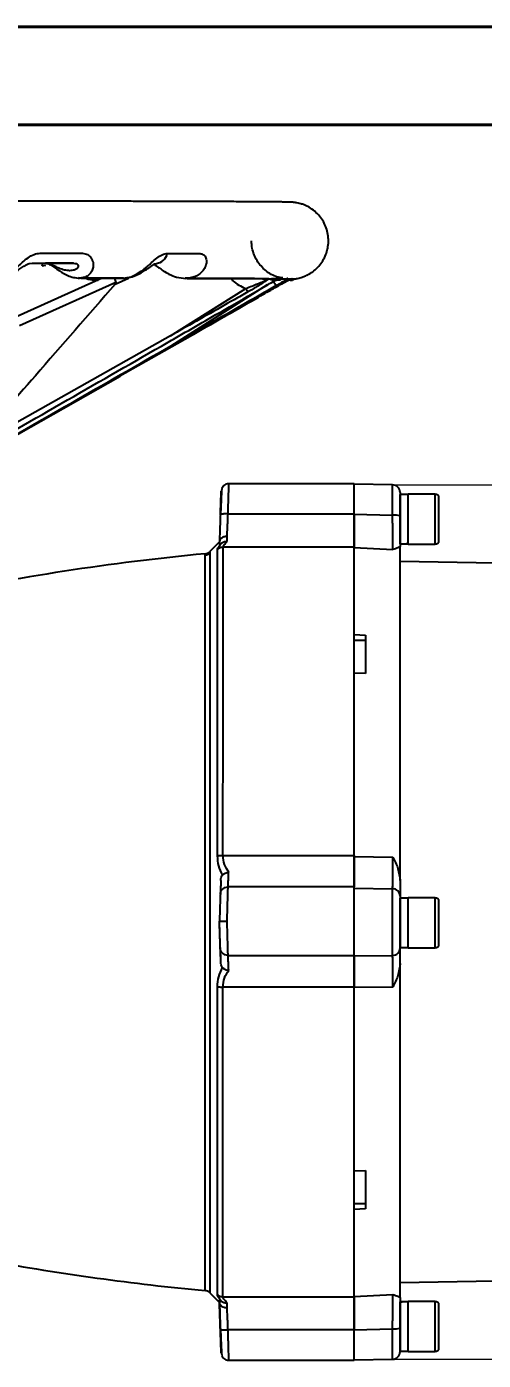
# Model space of a CAD drawing. Header units: millimetres. Extents: x 2028 to 4172, y 863 to 2379.
# Drawn here: x 3569.4 to 3688.2, y 2032 to 2378.9 of the extents above; entities that cross this region are included whole.
import ezdxf

# ---------------------------------------------------------------- set-up
doc = ezdxf.new("R2010")
doc.units = ezdxf.units.MM
for name, color, linetype, lineweight in [('AM_5', 3, 'Continuous', 25), ('AM_BOR', 7, 'Continuous', 50), ('粗实线', 7, 'Continuous', 40)]:
    doc.layers.add(name, color=color, linetype=linetype, lineweight=lineweight)
doc.styles.add('SLDTEXTSTYLE1', font='txt.shx', dxfattribs={"width": 0.7, "bigfont": 'gbcbig.shx'})
doc.dimstyles.new('SLDDIMSTYLE12$0', dxfattribs={"dimtxt": 12, "dimasz": 10, "dimexe": 0, "dimexo": 0.0625, "dimgap": 0.875, "dimtad": 1, "dimdec": 1, "dimlfac": 1.8, "dimrnd": 1e-09, "dimzin": 12, "dimdsep": 46, "dimtxsty": 'SLDTEXTSTYLE1', "dimcen": 0.09, "dimdle": 8.16, "dimclrd": 3, "dimclre": 3, "dimadec": 0, "dimazin": 3, "dimtfac": 1, "dimtdec": 1, "dimtofl": 0, "dimtmove": 0, "dimatfit": 3, "dimfxl": 0, "dimfrac": 2, "dimtolj": 1, "dimlwd": 5, "dimlwe": 5, "dimarcsym": 0})

# ---------------------------------------------------------------- blocks, each defined once
blk = doc.blocks.new('*D54')
at = {"layer": 'AM_5', "color": 3, "lineweight": 5, "transparency": 16777216}
blk.add_line((3664.66, 2259.76), (3860.08, 2259.76), dxfattribs=at)
at = {"layer": 'AM_5', "color": 3, "linetype": 'Continuous', "lineweight": 5, "transparency": 16777216}
for p, q in [((3860.08, 2249.76), (3860.08, 2042.33)), ((3664.66, 2032.33), (3860.08, 2032.33))]:
    blk.add_line(p, q, dxfattribs=at)
at = {"layer": 'AM_5', "color": 3, "transparency": 16777216}
for points in [[(3858.41, 2249.76), (3861.74, 2249.76), (3860.08, 2259.76)], [(3858.41, 2042.33), (3861.74, 2042.33), (3860.08, 2032.33)]]:
    blk.add_solid(points, dxfattribs=at)
at = {"layer": 'Defpoints', "color": 0, "transparency": 16777216}
for p in [(3664.59, 2259.76), (3664.59, 2032.33), (3860.08, 2032.33)]:
    blk.add_point(p, dxfattribs=at)
at = {"layer": 'AM_5', "color": 0, "transparency": 16777216, "insert": (3853.2, 2146.05), "char_height": 12, "attachment_point": 5, "rotation": 90, "style": 'SLDTEXTSTYLE1'}
blk.add_mtext('\\A1;230', dxfattribs=at)
blk = doc.blocks.new('rA3')
at = {"layer": '粗实线'}
for p, q in [((753.384, 421.26), (333.384, 421.26)), ((748.384, 416.26), (358.384, 416.26))]:
    blk.add_line(p, q, dxfattribs=at)

msp = doc.modelspace()

# ---------------------------------------------------------------- linework, layer by layer
at = {"color": 7, "linetype": 'Continuous', "lineweight": 25}
for p, q in [((3570.031, 2317.323), (3570.819, 2317.434)), ((3570.819, 2317.434), (3581.585, 2317.416)), ((3573.424, 2316.74), (3573.663, 2317.398)), ((3581.585, 2317.416), (3574.336, 2317.398)), ((3602.537, 2317.264), (3603.169, 2317.372)), ((3573.424, 2316.74), (3574.38, 2316.888)), ((3589.069, 2313.522), (3566.977, 2303.551)), ((3592.611, 2312.431), (3567.587, 2301.135)), ((3582.874, 2313.62), (3583.52, 2313.546)), ((3587.556, 2313.031), (3587.983, 2313.031)), ((3592.409, 2311.961), (3595.883, 2313.507)), ((3606.857, 2298.538), (3626.383, 2310.834)), ((3631.989, 2311.744), (3606.881, 2295.836)), ((3610.665, 2313.552), (3611.182, 2313.476)), ((3612.534, 2313.546), (3610.665, 2313.552)), ((3633.802, 2313.449), (3633.355, 2313.098)), ((3633.355, 2313.098), (3635.219, 2313.08)), ((3633.802, 2313.449), (3635.841, 2313.43)), ((3635.081, 2313.081), (3633.951, 2312.826)), ((3635.841, 2313.43), (3635.219, 2313.08)), ((3635.219, 2313.08), (3635.261, 2313.13)), ((3635.871, 2313.26), (3635.252, 2313.12)), ((3635.273, 2313.107), (3635.84, 2313.422)), ((3637.319, 2313.393), (3637.121, 2313.425)), ((3638.517, 2313.392), (3637.995, 2313.041)), ((3637.995, 2313.041), (3638.521, 2313.024)), ((3638.517, 2313.392), (3639.091, 2313.373)), ((3639.091, 2313.373), (3638.521, 2313.024)), ((3606.857, 2298.538), (3555.331, 2269.464)), ((3593.678, 2288.085), (3611.978, 2298.46)), ((3552.669, 2264.714), (3593.7, 2288.047)), ((3654.559, 2260.048), (3622.018, 2260.049)), ((3664.594, 2259.764), (3654.559, 2259.939)), ((3664.594, 2251.869), (3664.594, 2259.764)), ((3668.659, 2257.283), (3666.559, 2257.283)), ((3666.559, 2244.403), (3666.559, 2257.283)), ((3675.659, 2257.343), (3668.659, 2257.343)), ((3668.659, 2244.343), (3668.659, 2257.343)), ((3668.659, 2244.518), (3668.659, 2257.261)), ((3675.659, 2244.343), (3675.659, 2257.343)), ((3619.874, 2252.043), (3619.806, 2252.002)), ((3621.805, 2252.184), (3654.559, 2252.184)), ((3654.559, 2252.119), (3664.594, 2251.869)), ((3619.559, 2244.923), (3617.055, 2242.417)), ((3619.559, 2244.33), (3619.559, 2244.946)), ((3621.559, 2245.024), (3621.559, 2246.334)), ((3654.559, 2243.593), (3620.513, 2243.593)), ((3654.559, 2243.468), (3664.664, 2242.952)), ((3668.659, 2244.343), (3675.659, 2244.343)), ((3796.085, 2237.527), (3666.559, 2239.789)), ((3654.559, 2220.798), (3657.559, 2220.686)), ((3657.559, 2219.263), (3654.559, 2219.263)), ((3657.559, 2210.691), (3654.559, 2210.803)), ((3620.479, 2163.381), (3654.559, 2163.381)), ((3654.559, 2163.077), (3664.663, 2162.957)), ((3654.559, 2155.206), (3621.802, 2155.206)), ((3654.559, 2154.874), (3664.593, 2154.725)), ((3664.593, 2137.372), (3664.593, 2154.725)), ((3666.558, 2139.403), (3666.559, 2152.283)), ((3668.659, 2152.283), (3666.559, 2152.283)), ((3668.658, 2139.343), (3668.659, 2152.343)), ((3668.658, 2139.403), (3668.659, 2152.283)), ((3675.659, 2152.343), (3668.659, 2152.343)), ((3675.658, 2139.343), (3675.659, 2152.343)), ((3619.559, 2146.288), (3619.559, 2146.26)), ((3621.802, 2137.345), (3654.558, 2137.345)), ((3654.558, 2137.223), (3664.593, 2137.372)), ((3666.558, 2139.403), (3668.658, 2139.403)), ((3668.658, 2139.343), (3675.658, 2139.343)), ((3654.558, 2129.134), (3620.464, 2129.134)), ((3664.663, 2129.14), (3654.558, 2129.021)), ((3654.558, 2081.295), (3657.558, 2081.406)), ((3657.558, 2071.411), (3654.558, 2071.299)), ((3654.675, 2072.834), (3657.558, 2072.834)), ((3666.558, 2052.308), (3796.084, 2054.568)), ((3615.81, 2050.192), (3615.81, 2050.192)), ((3617.032, 2049.62), (3619.564, 2047.085)), ((3617.036, 2049.616), (3619.558, 2047.091)), ((3617.036, 2049.616), (3617.038, 2049.614)), ((3619.558, 2047.719), (3619.558, 2047.116)), ((3619.558, 2047.096), (3619.558, 2047.116)), ((3619.558, 2047.072), (3619.558, 2047.092)), ((3619.558, 2047.091), (3619.558, 2047.091)), ((3619.558, 2047.091), (3619.558, 2047.091)), ((3619.559, 2047.065), (3619.558, 2047.072)), ((3620.43, 2048.578), (3654.558, 2048.578)), ((3654.558, 2048.629), (3664.663, 2049.146)), ((3666.558, 2047.168), (3666.558, 2047.283)), ((3666.558, 2034.403), (3666.558, 2047.168)), ((3675.658, 2047.343), (3668.658, 2047.343)), ((3668.658, 2040.843), (3668.658, 2047.343)), ((3668.658, 2034.403), (3668.658, 2047.281)), ((3675.658, 2040.843), (3675.658, 2047.343)), ((3619.802, 2040.126), (3619.87, 2040.086)), ((3654.558, 2039.951), (3621.801, 2039.952)), ((3654.558, 2039.978), (3664.593, 2040.228)), ((3664.593, 2032.333), (3664.593, 2040.228)), ((3668.658, 2034.343), (3668.658, 2040.843)), ((3675.658, 2034.343), (3675.658, 2040.843)), ((3666.558, 2034.403), (3668.658, 2034.403)), ((3668.658, 2034.343), (3675.658, 2034.343)), ((3622.015, 2032.049), (3654.558, 2032.049)), ((3654.558, 2032.158), (3664.593, 2032.333))]:
    msp.add_line(p, q, dxfattribs=at)
at = {"color": 7, "linetype": 'Continuous', "lineweight": 25, "flags": 128}
for points in [[(3572.92, 2320.016), (3574.331, 2320.014), (3575.733, 2320.012), (3577.125, 2320.01), (3578.506, 2320.008), (3579.877, 2320.006), (3581.238, 2320.003), (3582.588, 2320.001), (3583.928, 2319.999)], [(3605.998, 2319.953), (3607.111, 2319.95), (3608.21, 2319.948), (3609.296, 2319.945), (3610.369, 2319.942), (3611.428, 2319.939), (3612.473, 2319.936), (3613.505, 2319.933), (3614.523, 2319.93)], [(3621.558, 2045.748), (3621.558, 2045.927), (3621.558, 2046.101), (3621.558, 2046.271), (3621.558, 2046.436), (3621.558, 2046.596), (3621.558, 2046.751), (3621.558, 2046.9), (3621.558, 2047.045)]]:
    msp.add_lwpolyline(points, dxfattribs=at)
at = {"color": 7, "linetype": 'Continuous', "lineweight": 25}
for centre, radius, start, end in [((3602.856, 2320.557), 3.2, 275.6221, 349.13259), ((3640.482, 2319.597), 16.6, 211.86232, 215.57834), ((3645.287, 2320), 13.797, 211.76479, 217.59759), ((3664.559, 2257.764), 2, 359.99969, 88.99969), ((3675.659, 2256.343), 1, 359.99969, 89.99969), ((3665.075, 2246.541), 5.35, 73.89589, 95.15802), ((3675.659, 2245.343), 1, 269.99969, 359.99969), ((3678.669, 1587.954), 656.897, 95.489386, 101.924805), ((3615.639, 2243.83), 2, 275.4893, 315.06662), ((3664.563, 2152.73), 1.995, 0.12453, 89.12989), ((3675.659, 2151.343), 1, 359.99969, 89.99969), ((3675.658, 2140.343), 1, 269.99969, 359.99969), ((3664.563, 2139.367), 1.995, 270.86948, 359.87485), ((3677.381, 2704.197), 656.897, 259.692209, 264.621686), ((3615.623, 2048.201), 2, 45.01628, 84.62182), ((3615.623, 2048.201), 2, 44.96902, 84.62197), ((3675.658, 2046.343), 1, 359.99969, 89.99969), ((3665.074, 2045.557), 5.35, 264.84135, 286.10349), ((3664.558, 2034.333), 2, 270.99969, 359.99969), ((3675.658, 2035.343), 1, 269.99969, 359.99969)]:
    msp.add_arc(centre, radius, start, end, dxfattribs=at)
for centre, major_axis, ratio, start_param, end_param in [((3666.559, 2250.843), (11.154, 0), 0.5773503, 4.712389, 4.9017857), ((3668.659, 2250.843), (11.154, 0), 0.5773503, 4.6181163, 4.712389), ((3619.681, 2142.545), (-3.458, 99.039), 0.0000745, 4.6429335, 4.7499054), ((3616.221, 2142.667), (-3.337, 95.576), 0.0000745, 3.1448209, 3.1516235), ((3666.558, 2040.843), (11.154, 0), 0.5773503, 1.4765235, 1.5707963), ((3668.658, 2040.843), (11.154, 0), 0.5773503, 1.5707963, 1.760193)]:
    msp.add_ellipse(centre, major_axis=major_axis, ratio=ratio, start_param=start_param, end_param=end_param, dxfattribs=at)
for points, knots in [([(3639.033, 2313.338), (3639.088, 2313.343), (3639.229, 2313.359), (3639.611, 2313.416), (3640.179, 2313.529), (3640.9, 2313.721), (3641.813, 2314.048), (3642.939, 2314.596), (3644.196, 2315.443), (3645.424, 2316.606), (3646.475, 2318.021), (3647.268, 2319.616), (3647.768, 2321.33), (3647.956, 2323.107), (3647.828, 2324.889), (3647.385, 2326.62), (3646.643, 2328.245), (3645.626, 2329.713), (3644.366, 2330.977), (3643.001, 2331.93), (3641.742, 2332.537), (3640.746, 2332.877), (3639.988, 2333.065), (3639.406, 2333.168), (3638.962, 2333.225), (3638.594, 2333.258), (3638.18, 2333.283), (3637.79, 2333.296), (3637.201, 2333.31), (3636.416, 2333.323), (3635.483, 2333.336), (3634.297, 2333.348), (3632.913, 2333.361), (3631.25, 2333.374), (3629.316, 2333.386), (3627.113, 2333.399), (3624.647, 2333.412), (3621.921, 2333.425), (3618.941, 2333.437), (3615.712, 2333.45), (3612.24, 2333.462), (3608.532, 2333.473), (3604.593, 2333.485), (3600.432, 2333.496), (3596.055, 2333.507), (3591.471, 2333.517), (3586.688, 2333.527), (3581.714, 2333.536), (3576.559, 2333.545), (3571.232, 2333.554), (3565.744, 2333.562), (3560.105, 2333.57), (3554.326, 2333.577), (3548.419, 2333.583), (3542.395, 2333.589), (3536.27, 2333.595), (3530.058, 2333.6), (3523.778, 2333.604), (3517.453, 2333.608), (3511.12, 2333.611), (3504.844, 2333.614), (3498.793, 2333.616), (3493.348, 2333.617), (3488.572, 2333.618), (3483.443, 2333.619), (3479.807, 2333.619), (3477.56, 2333.619)], [0, 0, 0, 0, 0.0017465, 0.0044658, 0.0070078, 0.0098268, 0.0132699, 0.01777, 0.0233681, 0.0295284, 0.0358372, 0.0421771, 0.0485239, 0.0548725, 0.0612218, 0.0675716, 0.0739223, 0.080274, 0.0866264, 0.0929737, 0.0980915, 0.1017275, 0.1047111, 0.1075398, 0.110673, 0.1150505, 0.1222946, 0.1411051, 0.1636746, 0.1818588, 0.204115, 0.2240384, 0.2453355, 0.2673737, 0.2899055, 0.3127692, 0.3358643, 0.359126, 0.3825109, 0.405989, 0.4295389, 0.4531449, 0.4767954, 0.5004811, 0.5241948, 0.5479305, 0.5716831, 0.5954484, 0.619222, 0.6430003, 0.666779, 0.690554, 0.7143201, 0.7380713, 0.7617997, 0.7854945, 0.8091398, 0.8327115, 0.8561692, 0.8794397, 0.9023738, 0.9246109, 0.9449865, 0.9610624, 0.975932, 1, 1, 1, 1]), ([(3636.023, 2313.599), (3635.548, 2313.653), (3633.933, 2313.837), (3631.498, 2315.365), (3629.194, 2317.939), (3628.048, 2320.769), (3627.934, 2322.578), (3627.893, 2323.236)], [0, 0, 0, 0, 0.1056169, 0.3587267, 0.6111527, 0.8584905, 1, 1, 1, 1]), ([(3562.329, 2313.582), (3562.687, 2313.651), (3563.386, 2313.786), (3564.548, 2314.421), (3565.549, 2315.171), (3566.381, 2315.886), (3567.007, 2316.45), (3567.653, 2317.041), (3568.562, 2317.861), (3569.76, 2318.846), (3571.331, 2319.81), (3572.391, 2319.948), (3572.92, 2320.016)], [0, 0, 0, 0, 0.12798414, 0.24964221, 0.38016298, 0.44120626, 0.49971221, 0.56357312, 0.62457328, 0.74964181, 0.87501882, 1, 1, 1, 1]), ([(3562.504, 2313.655), (3563.049, 2313.719), (3564.401, 2313.877), (3566.111, 2314.872), (3567.628, 2315.903), (3568.515, 2316.505), (3569.115, 2316.869), (3569.615, 2317.145), (3569.88, 2317.262), (3570.055, 2317.34)], [0, 0, 0, 0, 0.2069628, 0.5134188, 0.657871, 0.7839565, 0.8407461, 0.8942908, 1, 1, 1, 1]), ([(3581.585, 2317.416), (3581.834, 2317.392), (3582.334, 2317.344), (3582.799, 2316.984), (3582.909, 2316.54), (3582.627, 2316.008), (3581.82, 2315.58), (3580.623, 2315.418), (3579.285, 2315.57), (3578.041, 2315.994), (3576.925, 2316.529), (3576.033, 2316.971), (3575.145, 2317.327), (3574.606, 2317.374), (3574.336, 2317.398)], [0, 0, 0, 0, 0.0625764, 0.1252848, 0.1848997, 0.2501233, 0.3749307, 0.5001323, 0.6253324, 0.7502715, 0.8127295, 0.8750555, 0.937394, 1, 1, 1, 1]), ([(3574.342, 2317.398), (3574.441, 2317.39), (3574.63, 2317.375), (3575.056, 2317.232), (3575.575, 2316.978), (3576.282, 2316.555), (3577.099, 2316), (3578.412, 2315.108), (3579.874, 2314.268), (3581.645, 2313.646), (3582.665, 2313.572), (3583.208, 2313.533)], [0, 0, 0, 0, 0.0777427, 0.1484194, 0.2140198, 0.2762986, 0.3839969, 0.4687636, 0.693002, 0.8364791, 1, 1, 1, 1]), ([(3583.928, 2319.999), (3584.396, 2319.932), (3585.094, 2319.831), (3585.799, 2319.293), (3586.217, 2318.802), (3586.52, 2318.23), (3586.697, 2317.627), (3586.76, 2317.005), (3586.698, 2316.213), (3586.439, 2315.468), (3586.018, 2314.825), (3585.491, 2314.271), (3584.685, 2313.743), (3583.915, 2313.613), (3583.52, 2313.546)], [0, 0, 0, 0, 0.124482, 0.1858845, 0.2498661, 0.3110911, 0.3752157, 0.4362261, 0.5001158, 0.6195186, 0.6833865, 0.7502937, 0.8720137, 1, 1, 1, 1]), ([(3594.78, 2313.522), (3595.262, 2313.587), (3596.202, 2313.715), (3597.682, 2314.342), (3598.897, 2315.09), (3599.854, 2315.805), (3600.55, 2316.369), (3601.24, 2316.962), (3602.172, 2317.785), (3603.321, 2318.775), (3604.712, 2319.746), (3605.57, 2319.884), (3605.998, 2319.953)], [0, 0, 0, 0, 0.1279194, 0.2496295, 0.3801702, 0.4412122, 0.4997079, 0.5635745, 0.6245684, 0.7496421, 0.8750234, 1, 1, 1, 1]), ([(3595.505, 2313.657), (3595.819, 2313.687), (3596.686, 2313.769), (3598.298, 2314.42), (3599.772, 2315.265), (3600.948, 2316.059), (3601.564, 2316.48), (3602.035, 2316.799), (3602.337, 2317.009), (3602.523, 2317.162), (3602.533, 2317.237), (3602.538, 2317.277)], [0, 0, 0, 0, 0.1081936, 0.2986092, 0.5541821, 0.6356454, 0.7353857, 0.7943785, 0.8571682, 0.9253812, 1, 1, 1, 1]), ([(3614.523, 2319.93), (3614.869, 2319.859), (3615.561, 2319.717), (3616.13, 2318.742), (3616.234, 2317.543), (3615.872, 2316.308), (3615.112, 2315.179), (3614.031, 2314.29), (3612.694, 2313.664), (3611.695, 2313.54), (3611.182, 2313.476)], [0, 0, 0, 0, 0.12462724, 0.24971044, 0.37492504, 0.49974572, 0.61927373, 0.75001975, 0.87192117, 1, 1, 1, 1]), ([(3602.485, 2317.152), (3602.535, 2317.122), (3602.698, 2317.024), (3603.199, 2316.686), (3603.964, 2316.135), (3605.056, 2315.373), (3606.556, 2314.491), (3608.533, 2313.663), (3610.009, 2313.535), (3610.81, 2313.466)], [0, 0, 0, 0, 0.0359342, 0.1176904, 0.2156757, 0.3473896, 0.5215507, 0.740469, 1, 1, 1, 1]), ([(3592.409, 2311.961), (3585.507, 2304.011), (3573.183, 2289.814), (3560.786, 2275.682), (3555.331, 2269.464)], [0, 0, 0, 0, 0.5600003, 1, 1, 1, 1]), ([(3583.37, 2313.537), (3583.212, 2313.548), (3583.023, 2313.561), (3582.895, 2313.612), (3582.874, 2313.62)], [0, 0, 0, 0, 0.8414692, 1, 1, 1, 1]), ([(3594.605, 2313.513), (3592.8, 2313.517), (3589.188, 2313.525), (3585.311, 2313.533), (3583.37, 2313.537)], [0, 0, 0, 0, 0.4994087, 1, 1, 1, 1]), ([(3583.52, 2313.546), (3585.461, 2313.542), (3589.347, 2313.534), (3592.968, 2313.526), (3594.78, 2313.522)], [0, 0, 0, 0, 0.4994076, 1, 1, 1, 1]), ([(3584.781, 2313.53), (3585.063, 2313.423), (3585.925, 2313.096), (3586.79, 2313.054), (3587.372, 2313.026)], [0, 0, 0, 0, 0.3268445, 1, 1, 1, 1]), ([(3585.22, 2313.53), (3585.377, 2313.448), (3586.188, 2313.029), (3586.945, 2313.03), (3587.556, 2313.031)], [0, 0, 0, 0, 0.1932962, 1, 1, 1, 1]), ([(3592.197, 2313.515), (3592.213, 2313.466), (3592.318, 2313.144), (3592.477, 2312.758), (3592.611, 2312.431)], [0, 0, 0, 0, 0.1526641, 1, 1, 1, 1]), ([(3592.611, 2312.431), (3592.617, 2312.411), (3592.63, 2312.366), (3592.613, 2312.268), (3592.544, 2312.125), (3592.46, 2312.024), (3592.409, 2311.961)], [0, 0, 0, 0, 0.1147934, 0.2642503, 0.5426543, 1, 1, 1, 1]), ([(3604.467, 2295.872), (3605.65, 2296.552), (3611.564, 2299.95), (3620.678, 2305.199), (3628.572, 2309.77), (3631.766, 2311.62)], [0, 0, 0, 0, 0.1295721, 0.6478768, 1, 1, 1, 1]), ([(3634.355, 2311.583), (3633.165, 2310.902), (3627.22, 2307.502), (3618.059, 2302.251), (3610.102, 2297.684), (3606.881, 2295.836)], [0, 0, 0, 0, 0.1295185, 0.6476203, 1, 1, 1, 1]), ([(3610.987, 2313.468), (3610.875, 2313.479), (3610.741, 2313.492), (3610.676, 2313.544), (3610.665, 2313.552)], [0, 0, 0, 0, 0.8385203, 1, 1, 1, 1]), ([(3632.434, 2313.367), (3631.502, 2313.374), (3629.633, 2313.387), (3626.321, 2313.406), (3622.843, 2313.423), (3619.265, 2313.438), (3615.349, 2313.454), (3612.441, 2313.463), (3610.987, 2313.468)], [0, 0, 0, 0, 0.19237286, 0.38549459, 0.53836149, 0.69122839, 0.8456142, 1, 1, 1, 1]), ([(3611.182, 2313.476), (3613.479, 2313.468), (3618.096, 2313.452), (3623.898, 2313.427), (3628.93, 2313.401), (3631.428, 2313.383), (3632.684, 2313.373)], [0, 0, 0, 0, 0.2462727, 0.4950304, 0.7462729, 1, 1, 1, 1]), ([(3622.551, 2313.422), (3622.702, 2313.248), (3623.725, 2312.074), (3625.16, 2311.405), (3626.383, 2310.834)], [0, 0, 0, 0, 0.1477972, 1, 1, 1, 1]), ([(3626.383, 2310.834), (3626.383, 2310.834), (3626.384, 2310.835), (3626.389, 2310.837), (3626.406, 2310.845), (3627.481, 2311.258), (3629.539, 2312.081), (3631.362, 2312.863), (3632.27, 2313.252)], [0, 0, 0, 0, 0.0000729, 0.0006459, 0.0022521, 0.0083598, 0.5064763, 1, 1, 1, 1]), ([(3632.27, 2313.252), (3631.39, 2312.656), (3629.817, 2311.591), (3627.847, 2310.444), (3626.98, 2309.939)], [0, 0, 0, 0, 0.5596946, 1, 1, 1, 1]), ([(3631.766, 2311.62), (3632.332, 2311.941), (3633.231, 2312.451), (3634.116, 2312.916), (3634.444, 2313.087)], [0, 0, 0, 0, 0.6303803, 1, 1, 1, 1]), ([(3631.926, 2309.868), (3632.816, 2310.376), (3634.829, 2311.522), (3636.728, 2312.583), (3637.786, 2313.174)], [0, 0, 0, 0, 0.4426348, 1, 1, 1, 1]), ([(3632.684, 2313.373), (3632.845, 2313.382), (3633.113, 2313.395), (3633.462, 2313.426), (3633.683, 2313.445), (3633.77, 2313.449), (3633.798, 2313.449), (3633.802, 2313.449)], [0, 0, 0, 0, 0.3360223, 0.5579813, 0.7819403, 0.9725676, 1, 1, 1, 1]), ([(3632.684, 2313.373), (3632.787, 2313.317), (3633.041, 2313.176), (3633.248, 2313.106), (3633.334, 2313.099), (3633.355, 2313.098)], [0, 0, 0, 0, 0.33920621, 0.83862702, 1, 1, 1, 1]), ([(3637.283, 2313.31), (3636.6, 2312.899), (3635.674, 2312.341), (3634.629, 2311.74), (3634.355, 2311.583)], [0, 0, 0, 0, 0.7373515, 1, 1, 1, 1]), ([(3635.699, 2313.344), (3635.995, 2313.341), (3636.778, 2313.332), (3637.241, 2313.323), (3637.53, 2313.317)], [0, 0, 0, 0, 0.37795724, 1, 1, 1, 1]), ([(3635.841, 2313.43), (3635.858, 2313.429), (3635.885, 2313.428), (3635.832, 2313.418), (3635.814, 2313.415)], [0, 0, 0, 0, 0.66474651, 1, 1, 1, 1]), ([(3637.53, 2313.317), (3637.662, 2313.324), (3637.927, 2313.337), (3638.248, 2313.367), (3638.44, 2313.387), (3638.501, 2313.392), (3638.514, 2313.392), (3638.517, 2313.392)], [0, 0, 0, 0, 0.2814646, 0.5659598, 0.7573018, 0.9482948, 1, 1, 1, 1]), ([(3637.53, 2313.317), (3637.645, 2313.239), (3637.886, 2313.075), (3637.958, 2313.052), (3637.995, 2313.041)], [0, 0, 0, 0, 0.4773597, 1, 1, 1, 1]), ([(3626.98, 2309.939), (3625.787, 2309.264), (3619.818, 2305.892), (3613.113, 2302.09), (3607.606, 2298.963), (3606.857, 2298.538)], [0, 0, 0, 0, 0.1776255, 0.8881599, 1, 1, 1, 1]), ([(3611.978, 2298.46), (3613.161, 2299.136), (3619.077, 2302.513), (3625.729, 2306.317), (3631.182, 2309.442), (3631.926, 2309.868)], [0, 0, 0, 0, 0.1775689, 0.8878728, 1, 1, 1, 1]), ([(3552.319, 2265.957), (3561.013, 2270.938), (3578.401, 2280.901), (3595.778, 2290.882), (3604.467, 2295.872)], [0, 0, 0, 0, 0.4999998, 1, 1, 1, 1]), ([(3606.881, 2295.836), (3598.187, 2290.846), (3580.8, 2280.866), (3563.403, 2270.903), (3554.705, 2265.922)], [0, 0, 0, 0, 0.4999999, 1, 1, 1, 1]), ([(3620.183, 2258.843), (3620.167, 2258.718), (3620.135, 2258.468), (3620.052, 2256.896), (3619.95, 2254.698), (3619.876, 2252.926), (3619.839, 2252.045)], [0, 0, 0, 0, 0.254696, 0.5062842, 0.7546307, 1, 1, 1, 1]), ([(3622.097, 2260.047), (3621.909, 2260.039), (3621.519, 2260.022), (3620.962, 2259.78), (3620.476, 2259.385), (3620.279, 2259.019), (3620.181, 2258.838)], [0, 0, 0, 0, 0.23334994, 0.48489099, 0.74450802, 1, 1, 1, 1]), ([(3621.805, 2252.184), (3621.821, 2252.784), (3621.851, 2253.923), (3621.903, 2255.816), (3621.944, 2257.292), (3621.972, 2258.352), (3621.989, 2258.96), (3622.009, 2259.701), (3622.023, 2260.213), (3622.018, 2260.025), (3622.018, 2260.014)], [0, 0, 0, 0, 0.1406686, 0.2673929, 0.4783479, 0.5663563, 0.6529404, 0.7381007, 0.9838874, 1, 1, 1, 1]), ([(3654.559, 2252.184), (3654.559, 2253.247), (3654.559, 2255.372), (3654.559, 2257.941), (3654.559, 2259.71), (3654.559, 2259.933), (3654.559, 2260.045)], [0, 0, 0, 0, 0.2503661, 0.5007322, 0.7510982, 1, 1, 1, 1]), ([(3619.806, 2251.972), (3619.832, 2252.713), (3619.868, 2253.767), (3619.899, 2254.63), (3619.907, 2254.887)], [0, 0, 0, 0, 0.7030079, 1, 1, 1, 1]), ([(3619.907, 2254.887), (3619.917, 2255.155), (3619.953, 2256.2), (3619.988, 2257.197), (3620.015, 2257.97), (3620.017, 2258.041), (3620.019, 2258.083)], [0, 0, 0, 0, 0.1366129, 0.5304212, 0.7239462, 1, 1, 1, 1]), ([(3676.659, 2250.843), (3676.659, 2251.535), (3676.659, 2252.599), (3676.659, 2253.88), (3676.659, 2254.761), (3676.659, 2255.471), (3676.659, 2256.157), (3676.659, 2256.27), (3676.659, 2256.343)], [0, 0, 0, 0, 0.2394568, 0.3683607, 0.5, 0.6316393, 0.7605432, 1, 1, 1, 1]), ([(3619.806, 2252.002), (3619.788, 2251.48), (3619.752, 2250.465), (3619.702, 2249.042), (3619.634, 2247.096), (3619.591, 2245.85), (3619.56, 2244.964)], [0, 0, 0, 0, 0.1983107, 0.386023, 0.5632417, 1, 1, 1, 1]), ([(3621.805, 2252.184), (3621.554, 2252.19), (3621.168, 2252.198), (3620.704, 2252.182), (3620.383, 2252.161), (3620.128, 2252.129), (3619.925, 2252.092), (3619.891, 2252.059), (3619.874, 2252.043)], [0, 0, 0, 0, 0.2702959, 0.4157421, 0.5642569, 0.7127719, 0.8582187, 1, 1, 1, 1]), ([(3621.559, 2246.334), (3621.591, 2247.083), (3621.642, 2248.28), (3621.727, 2250.333), (3621.778, 2251.547), (3621.805, 2252.184)], [0, 0, 0, 0, 0.442556, 0.7070771, 1, 1, 1, 1]), ([(3654.559, 2243.468), (3654.559, 2243.749), (3654.559, 2244.311), (3654.559, 2246.329), (3654.559, 2248.979), (3654.559, 2251.072), (3654.559, 2252.119)], [0, 0, 0, 0, 0.25004665, 0.49944856, 0.74939592, 1, 1, 1, 1]), ([(3664.664, 2242.952), (3664.663, 2243.227), (3664.662, 2243.597), (3664.657, 2244.552), (3664.653, 2245.23), (3664.647, 2246.046), (3664.637, 2247.064), (3664.624, 2248.375), (3664.611, 2250.005), (3664.6, 2251.228), (3664.594, 2251.869)], [0, 0, 0, 0, 0.2442896, 0.3290361, 0.4144898, 0.500125, 0.5979924, 0.7157703, 0.8510724, 1, 1, 1, 1]), ([(3666.559, 2251.681), (3666.559, 2250.921), (3666.559, 2249.406), (3666.559, 2247.278), (3666.559, 2245.321), (3666.559, 2244.256), (3666.559, 2243.722)], [0, 0, 0, 0, 0.2507669, 0.5000113, 0.749245, 1, 1, 1, 1]), ([(3676.659, 2245.343), (3676.659, 2245.417), (3676.659, 2245.53), (3676.659, 2246.216), (3676.659, 2246.925), (3676.659, 2247.807), (3676.659, 2249.087), (3676.659, 2250.151), (3676.659, 2250.843)], [0, 0, 0, 0, 0.2394568, 0.3683607, 0.5, 0.6316393, 0.7605432, 1, 1, 1, 1]), ([(3619.098, 2243.015), (3619.139, 2243.178), (3619.224, 2243.518), (3619.746, 2244.218), (3620.02, 2244.584)], [0, 0, 0, 0, 0.4772622, 1, 1, 1, 1]), ([(3620.02, 2244.584), (3619.964, 2244.535), (3619.832, 2244.42), (3619.667, 2244.307), (3619.573, 2244.278), (3619.563, 2244.314), (3619.559, 2244.33)], [0, 0, 0, 0, 0.1458908, 0.3468199, 0.7287309, 1, 1, 1, 1]), ([(3621.559, 2246.334), (3621.414, 2246.329), (3621.127, 2246.32), (3620.7, 2246.218), (3620.315, 2246.054), (3620.001, 2245.835), (3619.768, 2245.582), (3619.603, 2245.292), (3619.574, 2245.076), (3619.56, 2244.964)], [0, 0, 0, 0, 0.14037969, 0.27934696, 0.43421745, 0.57550646, 0.70514845, 0.84665009, 1, 1, 1, 1]), ([(3620.02, 2244.584), (3620.117, 2244.66), (3620.317, 2244.818), (3620.68, 2244.961), (3621.098, 2245.047), (3621.393, 2245.032), (3621.559, 2245.024)], [0, 0, 0, 0, 0.23953147, 0.4944886, 0.71426187, 1, 1, 1, 1]), ([(3620.513, 2243.593), (3620.566, 2243.75), (3620.673, 2244.066), (3621.262, 2244.703), (3621.559, 2245.024)], [0, 0, 0, 0, 0.4963659, 1, 1, 1, 1]), ([(3615.81, 2050.192), (3615.81, 2050.282), (3615.81, 2050.463), (3615.81, 2051.809), (3615.811, 2053.974), (3615.811, 2057.056), (3615.811, 2061.039), (3615.812, 2064.748), (3615.812, 2067.592), (3615.812, 2069.223), (3615.812, 2070.927), (3615.812, 2072.701), (3615.813, 2074.545), (3615.813, 2076.459), (3615.813, 2079.345), (3615.814, 2083.52), (3615.814, 2089.384), (3615.815, 2096.249), (3615.816, 2103.194), (3615.817, 2109.966), (3615.817, 2116.337), (3615.818, 2123.186), (3615.819, 2130.498), (3615.819, 2138.244), (3615.82, 2146.26), (3615.821, 2154.264), (3615.822, 2161.979), (3615.822, 2169.264), (3615.823, 2176.091), (3615.824, 2182.443), (3615.824, 2188.528), (3615.825, 2194.299), (3615.826, 2199.712), (3615.826, 2203.571), (3615.826, 2206.126), (3615.827, 2207.571), (3615.827, 2208.957), (3615.827, 2210.285), (3615.827, 2211.557), (3615.827, 2212.773), (3615.828, 2215.889), (3615.828, 2220.613), (3615.829, 2226.338), (3615.829, 2231.182), (3615.83, 2235.127), (3615.83, 2238.173), (3615.83, 2240.305), (3615.83, 2241.614), (3615.83, 2241.764), (3615.831, 2241.839)], [0, 0, 0, 0, 0.0296529, 0.0597596, 0.0903203, 0.121335, 0.1528036, 0.1847262, 0.1939339, 0.2031788, 0.2124607, 0.2217798, 0.231136, 0.2405293, 0.2499597, 0.2723294, 0.297237, 0.3246821, 0.3546643, 0.3760668, 0.3985975, 0.4222564, 0.4470433, 0.4729582, 0.5000012, 0.5269362, 0.5527631, 0.5774817, 0.6010919, 0.6235936, 0.6449867, 0.6676297, 0.6888821, 0.7087436, 0.7151195, 0.7213375, 0.7273978, 0.7333003, 0.739045, 0.7446319, 0.750061, 0.7827354, 0.8150007, 0.8468569, 0.878304, 0.9093419, 0.9399706, 0.97019, 1, 1, 1, 1]), ([(3617.061, 2241.972), (3616.882, 2241.822), (3616.523, 2241.52), (3616.061, 2241.434), (3615.83, 2241.39)], [0, 0, 0, 0, 0.49992892, 1, 1, 1, 1]), ([(3617.055, 2241.962), (3617.055, 2241.574), (3617.055, 2240.794), (3617.055, 2238.466), (3617.054, 2235.309), (3617.054, 2231.275), (3617.053, 2226.425), (3617.053, 2220.8), (3617.052, 2214.455), (3617.052, 2207.452), (3617.051, 2199.858), (3617.05, 2191.745), (3617.049, 2183.193), (3617.048, 2174.282), (3617.047, 2165.1), (3617.047, 2155.733), (3617.046, 2146.274), (3617.045, 2136.812), (3617.044, 2127.438), (3617.043, 2118.243), (3617.042, 2109.316), (3617.041, 2100.741), (3617.04, 2092.603), (3617.04, 2084.978), (3617.039, 2077.941), (3617.038, 2071.559), (3617.038, 2065.894), (3617.037, 2061), (3617.037, 2056.925), (3617.037, 2053.702), (3617.036, 2051.386), (3617.036, 2049.914), (3617.036, 2049.715), (3617.036, 2049.616)], [0, 0, 0, 0, 0.03199971, 0.06426639, 0.09653306, 0.12879974, 0.16106642, 0.19333309, 0.22559977, 0.25786645, 0.29013312, 0.3223998, 0.35466647, 0.38693315, 0.41919983, 0.4514665, 0.48373318, 0.51599986, 0.54826653, 0.58053321, 0.61279988, 0.64506656, 0.67733324, 0.70959991, 0.74186659, 0.77413327, 0.80639994, 0.83866662, 0.87093329, 0.90319997, 0.93546665, 0.96773332, 1, 1, 1, 1]), ([(3617.055, 2242.407), (3617.055, 2242.412), (3617.055, 2242.417), (3617.055, 2241.966), (3617.055, 2241.962)], [0, 0, 0, 0, 0.9916131, 1, 1, 1, 1]), ([(3619.064, 2163.279), (3619.065, 2166.014), (3619.067, 2171.39), (3619.07, 2179.104), (3619.074, 2186.336), (3619.077, 2193.056), (3619.079, 2199.258), (3619.082, 2205.817), (3619.085, 2212.475), (3619.088, 2218.944), (3619.091, 2224.383), (3619.093, 2228.883), (3619.095, 2232.543), (3619.097, 2235.467), (3619.098, 2237.76), (3619.099, 2239.677), (3619.099, 2241.179), (3619.099, 2242.291), (3619.098, 2242.797), (3619.098, 2243.015)], [0, 0, 0, 0, 0.069544, 0.1366662, 0.2013664, 0.2636441, 0.3234991, 0.380931, 0.462516, 0.5386511, 0.6093347, 0.6745656, 0.7343428, 0.7886652, 0.8375319, 0.880942, 0.9303299, 0.9700165, 1, 1, 1, 1]), ([(3619.098, 2243.015), (3619.196, 2243.101), (3619.392, 2243.274), (3619.745, 2243.455), (3620.123, 2243.572), (3620.384, 2243.586), (3620.513, 2243.593)], [0, 0, 0, 0, 0.249112, 0.5020683, 0.7539601, 1, 1, 1, 1]), ([(3620.479, 2163.381), (3620.48, 2166.337), (3620.482, 2172.185), (3620.486, 2180.611), (3620.489, 2188.591), (3620.493, 2196.869), (3620.496, 2205.233), (3620.5, 2213.405), (3620.503, 2220.571), (3620.505, 2226.73), (3620.508, 2231.904), (3620.509, 2236.133), (3620.511, 2239.451), (3620.512, 2241.985), (3620.513, 2243.065), (3620.513, 2243.593)], [0, 0, 0, 0, 0.07474512, 0.1478589, 0.21934128, 0.28919219, 0.37976848, 0.46744598, 0.55222439, 0.63410347, 0.71308294, 0.78916257, 0.86234211, 0.93262132, 1, 1, 1, 1]), ([(3654.559, 2230.937), (3654.559, 2231.024), (3654.559, 2232.741), (3654.559, 2235.455), (3654.559, 2238.965), (3654.559, 2241.702), (3654.559, 2242.879), (3654.559, 2243.468)], [0, 0, 0, 0, 0.0131672, 0.2598754, 0.5065836, 0.7532918, 1, 1, 1, 1]), ([(3666.559, 2243.722), (3666.413, 2243.602), (3666.121, 2243.361), (3665.151, 2243.088), (3664.664, 2242.952)], [0, 0, 0, 0, 0.4975573, 1, 1, 1, 1]), ([(3654.559, 2220.798), (3654.559, 2222.743), (3654.559, 2224.786), (3654.559, 2226.486), (3654.559, 2226.567)], [0, 0, 0, 0, 0.9524087, 1, 1, 1, 1]), ([(3654.559, 2210.803), (3654.559, 2212.036), (3654.559, 2215.02), (3654.559, 2217.694), (3654.559, 2219.263)], [0, 0, 0, 0, 0.4130428, 1, 1, 1, 1]), ([(3619.064, 2163.279), (3619.161, 2163.294), (3619.356, 2163.324), (3619.708, 2163.356), (3620.087, 2163.377), (3620.349, 2163.38), (3620.479, 2163.381)], [0, 0, 0, 0, 0.2475722, 0.5, 0.7524278, 1, 1, 1, 1]), ([(3620.369, 2158.317), (3619.99, 2159.076), (3619.254, 2160.551), (3619.126, 2162.388), (3619.064, 2163.279)], [0, 0, 0, 0, 0.5146876, 1, 1, 1, 1]), ([(3621.965, 2159.061), (3621.547, 2159.684), (3620.722, 2160.916), (3620.559, 2162.565), (3620.479, 2163.381)], [0, 0, 0, 0, 0.5050283, 1, 1, 1, 1]), ([(3654.559, 2154.874), (3654.559, 2155.101), (3654.559, 2155.553), (3654.559, 2157.432), (3654.559, 2159.976), (3654.559, 2162.042), (3654.559, 2163.077)], [0, 0, 0, 0, 0.2500652, 0.4994456, 0.7493864, 1, 1, 1, 1]), ([(3664.593, 2154.725), (3664.599, 2154.822), (3664.61, 2155.006), (3664.623, 2155.608), (3664.633, 2156.223), (3664.641, 2156.765), (3664.652, 2157.86), (3664.661, 2159.819), (3664.663, 2161.926), (3664.663, 2162.957)], [0, 0, 0, 0, 0.1490589, 0.284486, 0.365253, 0.4374072, 0.5004523, 0.7554674, 1, 1, 1, 1]), ([(3664.663, 2162.957), (3665.151, 2161.986), (3666.12, 2160.053), (3666.413, 2157.906), (3666.559, 2156.838)], [0, 0, 0, 0, 0.5024427, 1, 1, 1, 1]), ([(3619.929, 2156.858), (3619.95, 2157.127), (3619.981, 2157.532), (3620.144, 2158.009), (3620.275, 2158.222), (3620.354, 2158.302), (3620.369, 2158.317)], [0, 0, 0, 0, 0.5019977, 0.7519527, 0.9535485, 1, 1, 1, 1]), ([(3620.369, 2158.317), (3620.467, 2158.4), (3620.669, 2158.573), (3621.061, 2158.788), (3621.5, 2158.962), (3621.809, 2159.028), (3621.965, 2159.061)], [0, 0, 0, 0, 0.2386671, 0.4926942, 0.7442037, 1, 1, 1, 1]), ([(3621.802, 2155.206), (3621.807, 2155.316), (3621.817, 2155.54), (3621.851, 2156.342), (3621.899, 2157.484), (3621.942, 2158.529), (3621.965, 2159.061)], [0, 0, 0, 0, 0.2356127, 0.4808109, 0.7356041, 1, 1, 1, 1]), ([(3619.929, 2156.858), (3619.913, 2156.405), (3619.881, 2155.499), (3619.844, 2154.454), (3619.816, 2153.648), (3619.808, 2153.41), (3619.804, 2153.291)], [0, 0, 0, 0, 0.2423696, 0.4853152, 0.7431963, 1, 1, 1, 1]), ([(3619.804, 2153.291), (3619.839, 2153.535), (3619.912, 2154.042), (3620.38, 2154.685), (3621.045, 2155.126), (3621.556, 2155.18), (3621.802, 2155.206)], [0, 0, 0, 0, 0.2409388, 0.5005407, 0.7598409, 1, 1, 1, 1]), ([(3621.56, 2146.293), (3621.58, 2147.038), (3621.614, 2148.293), (3621.67, 2150.345), (3621.728, 2152.496), (3621.782, 2154.487), (3621.796, 2154.971), (3621.802, 2155.206)], [0, 0, 0, 0, 0.1721657, 0.2895759, 0.5005369, 0.7581236, 1, 1, 1, 1]), ([(3654.559, 2141.799), (3654.559, 2142.224), (3654.559, 2143.552), (3654.559, 2146.312), (3654.559, 2149.544), (3654.559, 2152.363), (3654.559, 2154.468), (3654.559, 2154.96), (3654.559, 2155.206)], [0, 0, 0, 0, 0.0861586, 0.2689269, 0.4516951, 0.6344634, 0.8172317, 1, 1, 1, 1]), ([(3666.559, 2156.838), (3666.559, 2156.286), (3666.559, 2155.184), (3666.559, 2153.964), (3666.559, 2153.078), (3666.559, 2152.849), (3666.559, 2152.734)], [0, 0, 0, 0, 0.250755, 0.4999887, 0.7492331, 1, 1, 1, 1]), ([(3619.804, 2153.291), (3619.797, 2153.098), (3619.783, 2152.711), (3619.725, 2151.052), (3619.648, 2148.841), (3619.588, 2147.139), (3619.559, 2146.288)], [0, 0, 0, 0, 0.2501088, 0.5000493, 0.7500207, 1, 1, 1, 1]), ([(3676.659, 2140.343), (3676.659, 2140.417), (3676.659, 2140.53), (3676.659, 2141.216), (3676.659, 2141.925), (3676.659, 2142.807), (3676.659, 2144.087), (3676.659, 2145.843), (3676.659, 2147.599), (3676.659, 2148.88), (3676.659, 2149.761), (3676.659, 2150.471), (3676.659, 2151.157), (3676.659, 2151.27), (3676.659, 2151.343)], [0, 0, 0, 0, 0.1197284, 0.1841803, 0.25, 0.3158197, 0.3802716, 0.5, 0.6197284, 0.6841803, 0.75, 0.8158197, 0.8802716, 1, 1, 1, 1]), ([(3619.559, 2146.288), (3619.578, 2146.289), (3619.611, 2146.29), (3619.829, 2146.291), (3620.097, 2146.291), (3620.443, 2146.291), (3620.923, 2146.291), (3621.31, 2146.292), (3621.56, 2146.293)], [0, 0, 0, 0, 0.2060336, 0.3367467, 0.4847907, 0.6326865, 0.7619928, 1, 1, 1, 1]), ([(3619.803, 2139.259), (3619.797, 2139.459), (3619.783, 2139.855), (3619.725, 2141.529), (3619.647, 2143.744), (3619.588, 2145.44), (3619.559, 2146.288)], [0, 0, 0, 0, 0.2517027, 0.5016332, 0.7507978, 1, 1, 1, 1]), ([(3621.802, 2137.345), (3621.796, 2137.586), (3621.782, 2138.082), (3621.728, 2140.093), (3621.67, 2142.25), (3621.614, 2144.299), (3621.58, 2145.549), (3621.56, 2146.293)], [0, 0, 0, 0, 0.2427621, 0.5013465, 0.7114494, 0.8284362, 1, 1, 1, 1]), ([(3619.928, 2135.672), (3619.912, 2136.135), (3619.88, 2137.06), (3619.843, 2138.108), (3619.816, 2138.902), (3619.808, 2139.14), (3619.803, 2139.259)], [0, 0, 0, 0, 0.2474466, 0.4951672, 0.7474842, 1, 1, 1, 1]), ([(3621.802, 2137.345), (3621.556, 2137.371), (3621.045, 2137.426), (3620.38, 2137.866), (3619.912, 2138.509), (3619.839, 2139.016), (3619.804, 2139.259)], [0, 0, 0, 0, 0.2401596, 0.4994595, 0.7590609, 1, 1, 1, 1]), ([(3621.964, 2133.474), (3621.942, 2134.006), (3621.898, 2135.051), (3621.851, 2136.197), (3621.817, 2137.004), (3621.807, 2137.233), (3621.802, 2137.345)], [0, 0, 0, 0, 0.26432, 0.5190878, 0.7643113, 1, 1, 1, 1]), ([(3654.558, 2129.021), (3654.558, 2130.053), (3654.558, 2132.115), (3654.558, 2134.659), (3654.558, 2136.541), (3654.558, 2136.995), (3654.558, 2137.223)], [0, 0, 0, 0, 0.2500466, 0.4994486, 0.7493959, 1, 1, 1, 1]), ([(3664.663, 2129.14), (3664.662, 2130.174), (3664.662, 2131.567), (3664.656, 2133.101), (3664.652, 2133.981), (3664.646, 2134.82), (3664.637, 2135.646), (3664.624, 2136.429), (3664.61, 2137.091), (3664.599, 2137.275), (3664.593, 2137.372)], [0, 0, 0, 0, 0.2442896, 0.329036, 0.4144898, 0.500125, 0.5979924, 0.7157703, 0.8510724, 1, 1, 1, 1]), ([(3666.558, 2135.259), (3666.558, 2135.812), (3666.558, 2136.913), (3666.558, 2138.133), (3666.558, 2139.019), (3666.558, 2139.248), (3666.558, 2139.363)], [0, 0, 0, 0, 0.250755, 0.4999887, 0.7492331, 1, 1, 1, 1]), ([(3619.049, 2129.235), (3619.109, 2130.104), (3619.235, 2131.948), (3619.975, 2133.434), (3620.367, 2134.219)], [0, 0, 0, 0, 0.4710631, 1, 1, 1, 1]), ([(3620.367, 2134.219), (3620.304, 2134.295), (3620.156, 2134.476), (3619.984, 2134.985), (3619.95, 2135.405), (3619.928, 2135.672)], [0, 0, 0, 0, 0.2096697, 0.4969081, 1, 1, 1, 1]), ([(3620.367, 2134.219), (3620.456, 2134.143), (3620.64, 2133.984), (3620.978, 2133.791), (3621.418, 2133.597), (3621.753, 2133.521), (3621.964, 2133.474)], [0, 0, 0, 0, 0.2180112, 0.4512605, 0.6551007, 1, 1, 1, 1]), ([(3620.464, 2129.134), (3620.546, 2129.954), (3620.711, 2131.61), (3621.544, 2132.848), (3621.964, 2133.474)], [0, 0, 0, 0, 0.4949431, 1, 1, 1, 1]), ([(3666.558, 2135.259), (3666.413, 2134.191), (3666.12, 2132.045), (3665.15, 2130.111), (3664.663, 2129.14)], [0, 0, 0, 0, 0.4975573, 1, 1, 1, 1]), ([(3619.015, 2049.155), (3619.015, 2049.696), (3619.015, 2050.801), (3619.016, 2053.375), (3619.018, 2056.732), (3619.02, 2060.996), (3619.022, 2066.196), (3619.025, 2072.369), (3619.028, 2079.533), (3619.031, 2087.686), (3619.035, 2096.013), (3619.038, 2104.241), (3619.042, 2112.162), (3619.045, 2120.515), (3619.048, 2126.307), (3619.049, 2129.235)], [0, 0, 0, 0, 0.0678553, 0.1385233, 0.2120041, 0.2882979, 0.3674046, 0.4493245, 0.5340576, 0.6216041, 0.7119641, 0.781597, 0.8528139, 0.9256148, 1, 1, 1, 1]), ([(3619.049, 2129.235), (3619.147, 2129.22), (3619.344, 2129.189), (3619.697, 2129.158), (3620.075, 2129.138), (3620.335, 2129.135), (3620.464, 2129.134)], [0, 0, 0, 0, 0.2497399, 0.5029105, 0.7545831, 1, 1, 1, 1]), ([(3620.43, 2048.578), (3620.43, 2049.118), (3620.43, 2050.22), (3620.432, 2052.787), (3620.433, 2056.139), (3620.435, 2060.402), (3620.437, 2065.609), (3620.44, 2071.801), (3620.443, 2078.997), (3620.446, 2087.199), (3620.45, 2095.586), (3620.453, 2103.884), (3620.457, 2111.88), (3620.46, 2120.319), (3620.463, 2126.174), (3620.464, 2129.134)], [0, 0, 0, 0, 0.06735202, 0.13760942, 0.210772, 0.28683951, 0.36581171, 0.44768837, 0.53246921, 0.62015397, 0.71074238, 0.78060555, 0.85210293, 0.92523443, 1, 1, 1, 1]), ([(3654.558, 2072.834), (3654.558, 2074.404), (3654.558, 2077.077), (3654.558, 2080.062), (3654.558, 2081.295)], [0, 0, 0, 0, 0.5869572, 1, 1, 1, 1]), ([(3620.01, 2047.473), (3619.715, 2047.866), (3619.151, 2048.616), (3619.059, 2048.981), (3619.015, 2049.155)], [0, 0, 0, 0, 0.5227417, 1, 1, 1, 1]), ([(3619.015, 2049.155), (3619.111, 2049.07), (3619.307, 2048.898), (3619.659, 2048.718), (3620.038, 2048.599), (3620.3, 2048.585), (3620.43, 2048.578)], [0, 0, 0, 0, 0.24757148, 0.49999997, 0.75242847, 1, 1, 1, 1]), ([(3619.558, 2047.719), (3619.572, 2047.745), (3619.59, 2047.78), (3619.753, 2047.684), (3619.88, 2047.588), (3619.977, 2047.502), (3620.01, 2047.473)], [0, 0, 0, 0, 0.5401867, 0.7445987, 0.9130344, 1, 1, 1, 1]), ([(3619.558, 2047.116), (3619.558, 2047.115), (3619.558, 2047.114), (3619.558, 2047.107), (3619.559, 2047.101), (3619.559, 2047.099)], [0, 0, 0, 0, 0.54335301, 0.77773033, 1, 1, 1, 1]), ([(3619.802, 2040.096), (3619.784, 2040.614), (3619.748, 2041.623), (3619.699, 2043.035), (3619.632, 2044.956), (3619.589, 2046.19), (3619.558, 2047.065)], [0, 0, 0, 0, 0.1994959, 0.3879677, 0.5656023, 1, 1, 1, 1]), ([(3619.559, 2047.099), (3619.591, 2046.927), (3619.657, 2046.579), (3620.099, 2046.129), (3620.643, 2045.872), (3621.152, 2045.761), (3621.422, 2045.752), (3621.558, 2045.748)], [0, 0, 0, 0, 0.2379715, 0.4837417, 0.7373053, 0.8676645, 1, 1, 1, 1]), ([(3619.559, 2047.099), (3619.568, 2046.821), (3619.588, 2046.268), (3619.62, 2045.348), (3619.663, 2044.098), (3619.723, 2042.375), (3619.775, 2040.905), (3619.802, 2040.126)], [0, 0, 0, 0, 0.144554, 0.2884649, 0.4330404, 0.6996445, 1, 1, 1, 1]), ([(3620.01, 2047.473), (3620.107, 2047.397), (3620.307, 2047.241), (3620.67, 2047.102), (3621.091, 2047.017), (3621.388, 2047.035), (3621.558, 2047.045)], [0, 0, 0, 0, 0.2404123, 0.494136, 0.7097519, 1, 1, 1, 1]), ([(3621.558, 2047.045), (3621.239, 2047.388), (3620.605, 2048.07), (3620.488, 2048.409), (3620.43, 2048.578)], [0, 0, 0, 0, 0.5038209, 1, 1, 1, 1]), ([(3654.558, 2039.978), (3654.558, 2041.024), (3654.558, 2043.112), (3654.558, 2045.761), (3654.558, 2047.782), (3654.558, 2048.346), (3654.558, 2048.629)], [0, 0, 0, 0, 0.2500652, 0.4994456, 0.7493864, 1, 1, 1, 1]), ([(3664.593, 2040.228), (3664.599, 2040.869), (3664.61, 2042.092), (3664.622, 2043.572), (3664.632, 2044.661), (3664.64, 2045.427), (3664.652, 2046.714), (3664.66, 2048.294), (3664.662, 2048.866), (3664.663, 2049.146)], [0, 0, 0, 0, 0.1490589, 0.284486, 0.365253, 0.4374072, 0.5004523, 0.7554674, 1, 1, 1, 1]), ([(3664.663, 2049.146), (3665.15, 2049.009), (3666.12, 2048.736), (3666.412, 2048.495), (3666.558, 2048.375)], [0, 0, 0, 0, 0.5024427, 1, 1, 1, 1]), ([(3666.558, 2048.375), (3666.558, 2047.841), (3666.558, 2046.776), (3666.558, 2044.82), (3666.558, 2042.691), (3666.558, 2041.176), (3666.558, 2040.416)], [0, 0, 0, 0, 0.250755, 0.4999887, 0.7492331, 1, 1, 1, 1]), ([(3621.801, 2039.952), (3621.774, 2040.581), (3621.724, 2041.778), (3621.64, 2043.81), (3621.59, 2045.002), (3621.558, 2045.748)], [0, 0, 0, 0, 0.2929993, 0.5575399, 1, 1, 1, 1]), ([(3676.658, 2040.843), (3676.658, 2041.535), (3676.658, 2042.599), (3676.658, 2043.88), (3676.658, 2044.761), (3676.658, 2045.471), (3676.658, 2046.157), (3676.658, 2046.27), (3676.658, 2046.343)], [0, 0, 0, 0, 0.2394568, 0.3683607, 0.5, 0.6316393, 0.7605432, 1, 1, 1, 1]), ([(3619.802, 2040.126), (3619.828, 2039.385), (3619.864, 2038.331), (3619.895, 2037.468), (3619.903, 2037.211)], [0, 0, 0, 0, 0.7030079, 1, 1, 1, 1]), ([(3620.015, 2034.014), (3620.015, 2034.002), (3620.02, 2033.867), (3620, 2034.428), (3619.953, 2035.781), (3619.882, 2037.791), (3619.83, 2039.282), (3619.802, 2040.096)], [0, 0, 0, 0, 0.0250103, 0.2767599, 0.5516114, 0.7552959, 1, 1, 1, 1]), ([(3619.835, 2040.084), (3619.873, 2039.168), (3619.916, 2038.103), (3619.954, 2037.28), (3619.959, 2037.163)], [0, 0, 0, 0, 0.8585954, 1, 1, 1, 1]), ([(3619.87, 2040.086), (3619.887, 2040.07), (3619.921, 2040.039), (3620.124, 2040.003), (3620.379, 2039.973), (3620.7, 2039.952), (3621.164, 2039.938), (3621.55, 2039.946), (3621.801, 2039.952)], [0, 0, 0, 0, 0.1418227, 0.2872629, 0.4357711, 0.5842791, 0.7297183, 1, 1, 1, 1]), ([(3622.015, 2032.049), (3622.012, 2032.159), (3622.005, 2032.385), (3621.96, 2034.077), (3621.903, 2036.135), (3621.85, 2038.121), (3621.818, 2039.321), (3621.801, 2039.952)], [0, 0, 0, 0, 0.2425723, 0.4965909, 0.7186726, 0.852027, 1, 1, 1, 1]), ([(3676.658, 2035.343), (3676.658, 2035.417), (3676.658, 2035.53), (3676.658, 2036.216), (3676.658, 2036.925), (3676.658, 2037.807), (3676.658, 2039.087), (3676.658, 2040.151), (3676.658, 2040.843)], [0, 0, 0, 0, 0.2394568, 0.3683607, 0.5, 0.6316393, 0.7605432, 1, 1, 1, 1]), ([(3619.903, 2037.211), (3619.913, 2036.942), (3619.949, 2035.898), (3619.984, 2034.901), (3620.011, 2034.128), (3620.013, 2034.056), (3620.015, 2034.014)], [0, 0, 0, 0, 0.1366127, 0.5304205, 0.7239453, 1, 1, 1, 1]), ([(3619.959, 2037.163), (3619.988, 2036.524), (3620.051, 2035.111), (3620.128, 2033.658), (3620.159, 2033.397), (3620.175, 2033.266)], [0, 0, 0, 0, 0.291344, 0.6435661, 1, 1, 1, 1]), ([(3620.177, 2033.26), (3620.275, 2033.079), (3620.472, 2032.713), (3620.958, 2032.318), (3621.515, 2032.075), (3621.905, 2032.059), (3622.093, 2032.051)], [0, 0, 0, 0, 0.255492, 0.515109, 0.7666501, 1, 1, 1, 1])]:
    msp.add_open_spline(points, degree=3, knots=knots, dxfattribs=at)
for points in [[(3654.559, 2252.119), (3654.559, 2253.173), (3654.559, 2255.281), (3654.559, 2257.835), (3654.559, 2259.599), (3654.559, 2259.826), (3654.559, 2259.939)], [(3666.559, 2257.764), (3666.559, 2257.675), (3666.559, 2257.497), (3666.559, 2256.118), (3666.559, 2254.126), (3666.559, 2252.496), (3666.559, 2251.681)], [(3654.559, 2252.184), (3654.559, 2251.144), (3654.559, 2249.062), (3654.559, 2246.432), (3654.559, 2244.426), (3654.559, 2243.871), (3654.559, 2243.593)], [(3654.559, 2163.381), (3654.559, 2166.675), (3654.559, 2173.263), (3654.559, 2182.816), (3654.559, 2191.999), (3654.559, 2200.702), (3654.559, 2208.839), (3654.559, 2216.323), (3654.559, 2223.079), (3654.559, 2229.033), (3654.559, 2234.132), (3654.559, 2238.296), (3654.559, 2241.576), (3654.559, 2242.921), (3654.559, 2243.593)], [(3666.559, 2156.838), (3666.559, 2160.49), (3666.559, 2167.793), (3666.559, 2178.436), (3666.559, 2188.679), (3666.559, 2198.38), (3666.559, 2207.419), (3666.559, 2215.681), (3666.559, 2223.062), (3666.559, 2229.467), (3666.559, 2234.822), (3666.559, 2239.03), (3666.559, 2242.15), (3666.559, 2243.198), (3666.559, 2243.722)], [(3657.559, 2220.686), (3657.559, 2219.11), (3657.559, 2215.958), (3657.559, 2212.447), (3657.559, 2210.691)], [(3654.559, 2163.077), (3654.559, 2165.99), (3654.559, 2171.818), (3654.559, 2180.313), (3654.559, 2188.541), (3654.559, 2196.412), (3654.559, 2203.913), (3654.559, 2208.506), (3654.559, 2210.803)], [(3654.559, 2163.381), (3654.559, 2162.353), (3654.559, 2160.297), (3654.559, 2157.764), (3654.559, 2155.886), (3654.559, 2155.433), (3654.559, 2155.206)], [(3654.559, 2146.049), (3654.559, 2147.119), (3654.559, 2149.26), (3654.559, 2152.122), (3654.559, 2153.321), (3654.559, 2153.921)], [(3666.559, 2152.734), (3666.559, 2152.568), (3666.559, 2152.235), (3666.559, 2150.661), (3666.559, 2148.53), (3666.559, 2146.049), (3666.559, 2143.567), (3666.558, 2141.436), (3666.558, 2139.862), (3666.558, 2139.529), (3666.558, 2139.363)], [(3654.558, 2137.223), (3654.558, 2137.465), (3654.558, 2137.95), (3654.559, 2140.036), (3654.559, 2142.823), (3654.559, 2144.973), (3654.559, 2146.049)], [(3654.558, 2137.345), (3654.558, 2137.114), (3654.558, 2136.652), (3654.558, 2134.763), (3654.558, 2132.221), (3654.558, 2130.163), (3654.558, 2129.134)], [(3666.558, 2048.375), (3666.558, 2048.899), (3666.558, 2049.947), (3666.558, 2053.067), (3666.558, 2057.275), (3666.558, 2062.63), (3666.558, 2069.035), (3666.558, 2076.416), (3666.558, 2084.678), (3666.558, 2093.717), (3666.558, 2103.418), (3666.558, 2113.661), (3666.558, 2124.304), (3666.558, 2131.608), (3666.558, 2135.259)], [(3654.558, 2048.578), (3654.558, 2049.264), (3654.558, 2050.637), (3654.558, 2053.957), (3654.558, 2058.161), (3654.558, 2063.297), (3654.558, 2069.286), (3654.558, 2076.074), (3654.558, 2083.587), (3654.558, 2091.75), (3654.558, 2100.474), (3654.558, 2109.676), (3654.558, 2119.242), (3654.558, 2125.836), (3654.558, 2129.134)], [(3654.558, 2081.295), (3654.558, 2083.591), (3654.558, 2088.184), (3654.558, 2095.685), (3654.558, 2103.556), (3654.558, 2111.785), (3654.558, 2120.279), (3654.558, 2126.107), (3654.558, 2129.021)], [(3657.558, 2081.406), (3657.558, 2079.651), (3657.558, 2076.14), (3657.558, 2072.987), (3657.558, 2071.411)], [(3654.558, 2048.629), (3654.558, 2049.217), (3654.558, 2050.392), (3654.558, 2053.145), (3654.558, 2056.592), (3654.558, 2060.793), (3654.558, 2065.638), (3654.558, 2069.412), (3654.558, 2071.299)], [(3654.558, 2048.578), (3654.558, 2048.295), (3654.558, 2047.731), (3654.558, 2045.714), (3654.558, 2043.076), (3654.558, 2040.993), (3654.558, 2039.951)], [(3654.558, 2032.158), (3654.558, 2032.272), (3654.558, 2032.499), (3654.558, 2034.263), (3654.558, 2036.816), (3654.558, 2038.924), (3654.558, 2039.978)], [(3654.558, 2032.049), (3654.558, 2032.166), (3654.558, 2032.399), (3654.558, 2034.182), (3654.558, 2036.76), (3654.558, 2038.888), (3654.558, 2039.951)], [(3666.558, 2040.416), (3666.558, 2039.601), (3666.558, 2037.971), (3666.558, 2035.979), (3666.558, 2034.6), (3666.558, 2034.422), (3666.558, 2034.333)]]:
    msp.add_open_spline(points, degree=3, dxfattribs=at)

# ---------------------------------------------------------------- block references
at = {"layer": 'AM_BOR', "xscale": 5.104687500000001, "yscale": 5.104687500000001, "zscale": 5.104687500000001}
msp.add_blockref('rA3', (326.221, 228.534), dxfattribs=at)

# ---------------------------------------------------------------- dimensions: what is measured, and where the dimension line sits
at = {"layer": 'AM_5'}
dim = msp.add_linear_dim(base=(3860.076, 2032.333), p1=(3664.594, 2259.764), p2=(3664.593, 2032.333), angle=90, text='230', dimstyle='SLDDIMSTYLE12$0', override={"dimlfac": 1, "dimpost": ''}, dxfattribs=at)
dim.commit()
dim.dimension.update_dxf_attribs({"geometry": '*D54', "text_midpoint": (3853.201, 2146.049)})

doc.saveas('drawing.dxf')
